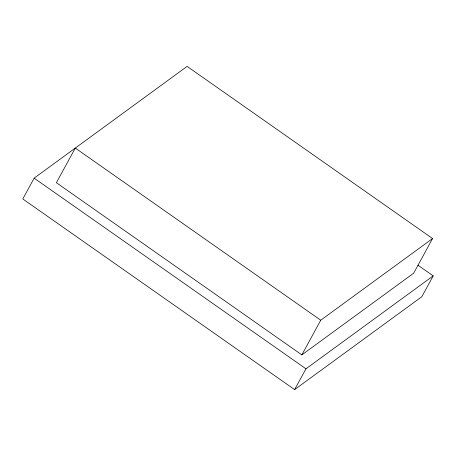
<?xml version="1.0" encoding="UTF-8"?>
<svg xmlns="http://www.w3.org/2000/svg" width="456" height="456" viewBox="0 0 456 456"><rect width="100%" height="100%" fill="white"/><g stroke="black" fill="none" stroke-linecap="round" stroke-linejoin="round"><path stroke-width="0.68" d="M432.562 238.539L320.739 320.215L75.297 148.057L56.396 182.725L301.838 354.882L413.655 273.212L432.562 238.539L187.114 66.382L34.143 178.159L22.8 198.964L294.616 389.618L421.857 296.679L433.2 275.874L418.032 265.238M301.838 354.882L320.739 320.215M294.616 389.618L305.959 368.813L433.2 275.874M34.143 178.159L305.959 368.813"/></g></svg>
